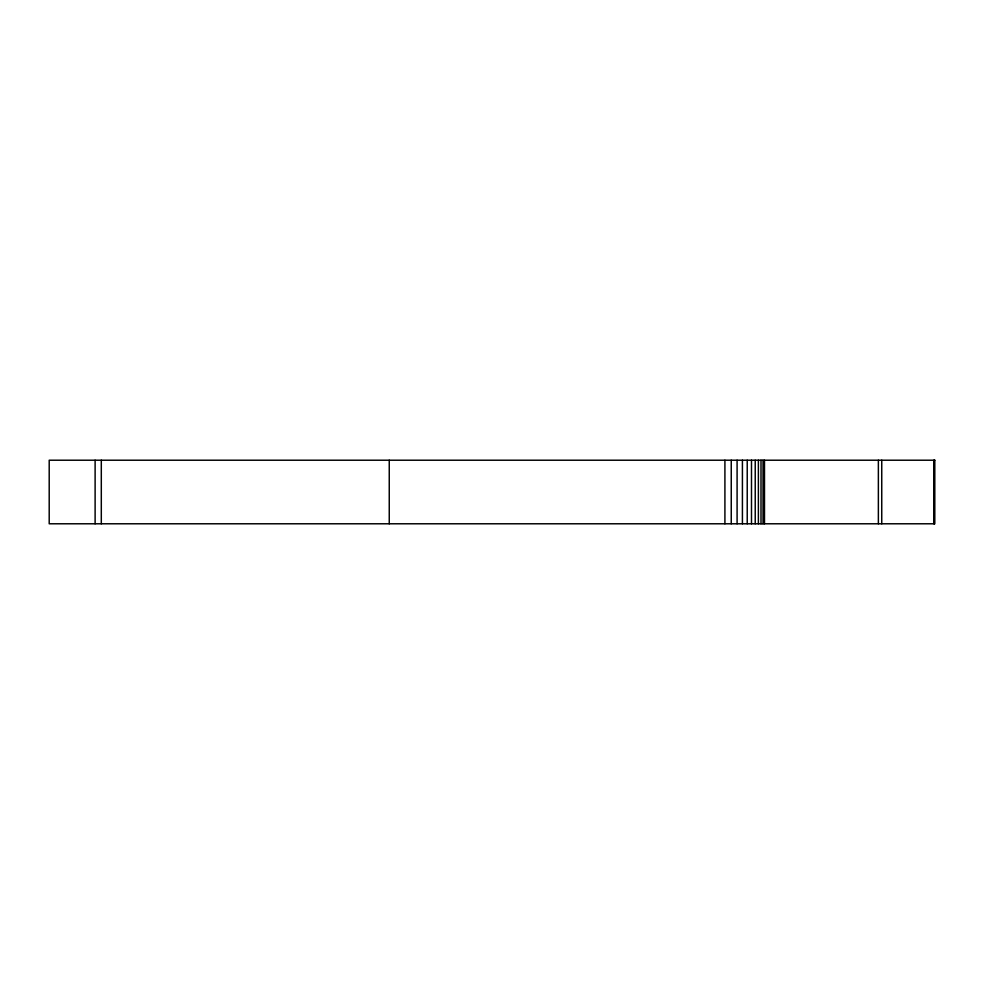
<?xml version="1.0" encoding="UTF-8"?>
<svg xmlns="http://www.w3.org/2000/svg" width="984" height="984" viewBox="0 0 984 984"><rect width="100%" height="100%" fill="white"/><g stroke="black" fill="none" stroke-linecap="round" stroke-linejoin="round"><path stroke-width="1.48" d="M934.234 460.217L934.234 523.783M934.05 460.217L934.074 523.783M881.75 460.217L881.75 523.783M878.368 460.217L878.368 523.783M764.494 460.217L764.494 523.783M763.043 460.217L763.043 523.783M761.001 460.217L761.001 523.783M758.393 460.217L758.393 523.783M755.232 460.217L755.232 523.783M751.493 460.217L751.493 523.783M747.225 460.217L747.225 523.783M742.416 460.217L742.416 523.783M737.09 460.217L737.09 523.783M731.247 460.217L731.247 523.783M724.913 460.217L724.913 523.783M389.246 460.217L389.246 523.783M101.303 460.217L101.303 523.783M95.116 460.217L95.116 523.783M934.8 460.217L49.2 460.217L49.2 523.783L934.8 523.783L934.8 460.217"/></g></svg>
